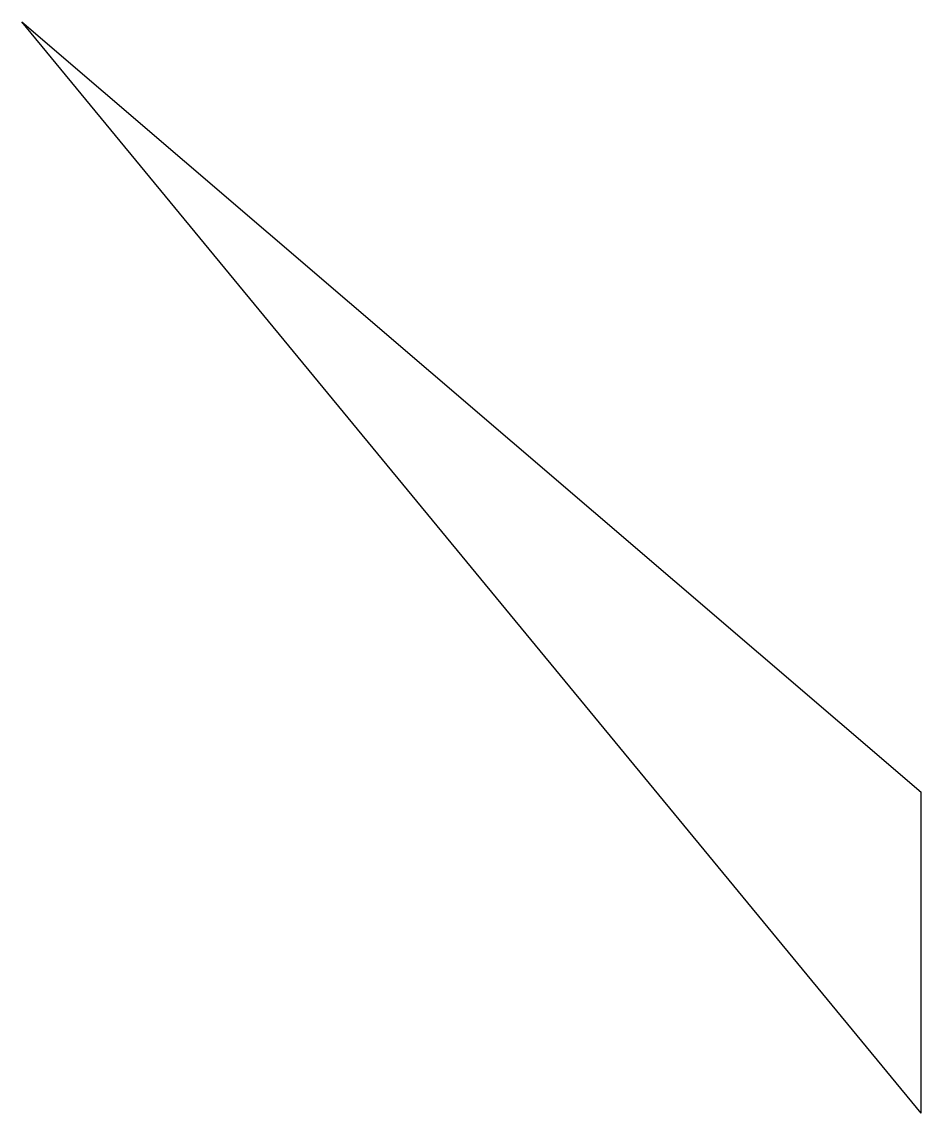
# Model space of a CAD drawing. Extents: x -672 to 0, y -240 to 576.
import ezdxf

# ---------------------------------------------------------------- set-up
doc = ezdxf.new("R2010")
doc.units = 0

msp = doc.modelspace()

# ---------------------------------------------------------------- linework, layer by layer
for p, q in [((-672, 576, -96), (0, 0)), ((0, -240, -288), (-672, 576, -96)), ((0, -240, -288), (0, 0))]:
    msp.add_line(p, q)

doc.saveas('drawing.dxf')
